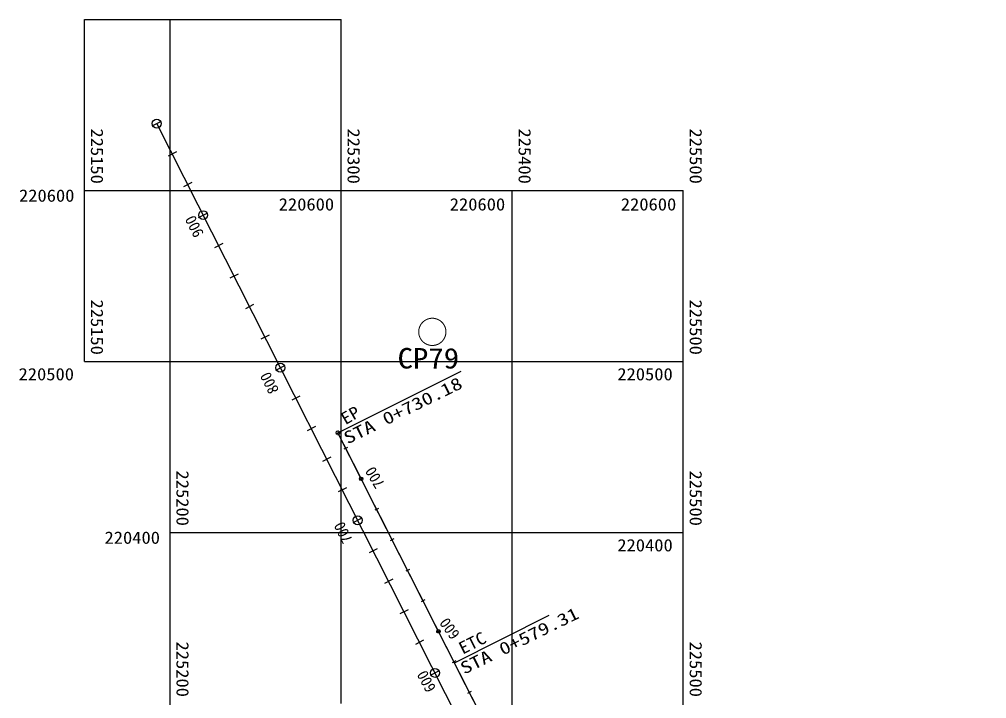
# Model space of a CAD drawing. Extents: x 229178 to 230988, y 219845 to 221404.
# Drawn here: x 229178 to 229743, y 221007 to 221404 of the extents above; entities that cross this region are included whole.
import ezdxf
from ezdxf.enums import TextEntityAlignment as Align

# ---------------------------------------------------------------- set-up
doc = ezdxf.new("R2010")
doc.units = 0
doc.header["$LTSCALE"] = 127
doc.header["$MEASUREMENT"] = 0
doc.layers.get('0').update_dxf_attribs({"linetype": 'CONTINUOUS'})
for name, color, linetype in [('CA-ALGN-CNTL', 2, 'CONTINUOUS'), ('CA-ALGN-IPLN', 1, 'CONTINUOUS'), ('CA-ALGN-IPSM', 2, 'CONTINUOUS'), ('CA-ALGN-STSM', 2, 'CONTINUOUS'), ('CA-ALGN-SUBL', 1, 'CONTINUOUS'), ('CA-ALGN-SUBT', 2, 'CONTINUOUS'), ('CA-ALGN-TEXT', 3, 'CONTINUOUS'), ('CV-GRID-LINE', 1, 'CONTINUOUS'), ('CV-GRID-TEXT', 4, 'CONTINUOUS'), ('CV-SURV-SYMB', 3, 'CONTINUOUS'), ('CV-SURV-TEXT', 3, 'CONTINUOUS')]:
    doc.layers.add(name, color=color, linetype=linetype)
doc.styles.add('GHS', font='DotumChe.ttf')
doc.styles.add('GTXT', font='DotumChe.ttf')

# ---------------------------------------------------------------- blocks, each defined once
blk = doc.blocks.new('CVSVCPM')
at = {"const_width": 0.15}
blk.add_lwpolyline([(0, 2, -1), (0, -2, -1), (0, 2)], format="xyb", dxfattribs=at)
at = {"style": 'GTXT', "flags": 1}
blk.add_attdef('NO', text='', height=2.5, dxfattribs=at).set_placement((0, 4.76), align=Align.MIDDLE)
blk = doc.blocks.new('CASTAMM')
blk.add_line((0, -1.5), (0, 1.5))
blk.add_circle((0, 0), 1.3)
at = {"style": 'GTXT', "flags": 1}
for tag, p in [('STA_DST', (0, -3.62)), ('XSEC_DAT', (0, -6.85))]:
    blk.add_attdef(tag, text='', height=2.5, dxfattribs=at).set_placement(p, align=Align.MIDDLE)
blk = doc.blocks.new('CASTAMS')
blk.add_line((0, -1.5), (0, 1.5))
at = {"style": 'GTXT', "flags": 1}
for tag, p in [('STA_DST', (0, -3.62)), ('XSEC_DAT', (0, -6.85))]:
    blk.add_attdef(tag, text='', height=2.5, dxfattribs=at).set_placement(p, align=Align.MIDDLE)
blk = doc.blocks.new('CAIPMRK')
at = {"const_width": 0.1}
blk.add_lwpolyline([(-2, 0, -1), (2, 0, -1)], format="xyb", close=True, dxfattribs=at)
blk.add_circle((0, 0), 1.5)

msp = doc.modelspace()

# ---------------------------------------------------------------- linework, layer by layer
at = {"layer": 'CA-ALGN-CNTL', "const_width": 0.1}
msp.add_lwpolyline([(229429.51, 221004.3), (229425.89, 221011.43), (229420.47, 221022.14), (229411.44, 221039.98), (229402.41, 221057.83), (229393.37, 221075.67), (229384.34, 221093.51), (229381.85, 221098.42), (229381.4, 221099.31), (229375.3, 221111.36), (229368.53, 221124.74), (229367.4, 221126.97), (229367.17, 221127.42), (229366.27, 221129.2), (229364.46, 221132.77), (229362.66, 221136.34), (229359.95, 221141.69), (229359.72, 221142.14), (229358.91, 221143.74), (229357.24, 221147.04), (229354.16, 221153.11), (229353.4, 221154.63), (229349.33, 221162.66), (229348.2, 221164.89), (229342.33, 221176.49), (229339.17, 221182.73), (229337.63, 221185.76), (229334.88, 221191.21), (229330.14, 221200.57), (229328.51, 221203.79), (229323.68, 221213.33), (229321.1, 221218.42), (229312.07, 221236.26), (229303.03, 221254.11), (229294, 221271.95), (229284.97, 221289.79), (229279.09, 221301.39), (229275.93, 221307.64), (229266.9, 221325.48), (229257.86, 221343.32)], dxfattribs=at)
at = {"layer": 'CA-ALGN-CNTL'}
msp.add_lwpolyline([(229442.91, 221006.28), (229440.63, 221010.73), (229438.36, 221015.18), (229436.09, 221019.64), (229433.83, 221024.1), (229431.88, 221027.94), (229431.57, 221028.56), (229429.31, 221033.02), (229427.05, 221037.48), (229424.8, 221041.94), (229422.54, 221046.4), (229420.28, 221050.86), (229418.02, 221055.32), (229415.76, 221059.78), (229413.5, 221064.24), (229411.25, 221068.7), (229408.99, 221073.16), (229406.73, 221077.63), (229404.47, 221082.09), (229402.21, 221086.55), (229399.95, 221091.01), (229397.69, 221095.47), (229395.44, 221099.93), (229393.18, 221104.39), (229390.92, 221108.85), (229388.66, 221113.31), (229386.4, 221117.77), (229384.14, 221122.23), (229381.89, 221126.7), (229379.63, 221131.16), (229377.37, 221135.62), (229375.11, 221140.08), (229372.85, 221144.54), (229370.59, 221149), (229368.33, 221153.46), (229366.08, 221157.92), (229363.82, 221162.38), (229363.74, 221162.54)], dxfattribs=at)
msp.add_lwpolyline([(229442.91, 221006.28), (229440.63, 221010.73), (229438.36, 221015.18), (229436.09, 221019.64), (229433.83, 221024.1), (229431.88, 221027.94), (229431.57, 221028.56), (229429.31, 221033.02), (229427.05, 221037.48), (229424.8, 221041.94), (229422.54, 221046.4), (229420.28, 221050.86), (229418.02, 221055.32), (229415.76, 221059.78), (229413.5, 221064.24), (229411.25, 221068.7), (229408.99, 221073.16), (229406.73, 221077.63), (229404.47, 221082.09), (229402.21, 221086.55), (229399.95, 221091.01), (229397.69, 221095.47), (229395.44, 221099.93), (229393.18, 221104.39), (229390.92, 221108.85), (229388.66, 221113.31), (229386.4, 221117.77), (229384.14, 221122.23), (229381.89, 221126.7), (229379.63, 221131.16), (229377.37, 221135.62), (229375.11, 221140.08), (229372.85, 221144.54), (229370.59, 221149), (229368.33, 221153.46), (229366.08, 221157.92), (229363.82, 221162.38), (229363.74, 221162.54)], dxfattribs=at)
at = {"layer": 'CA-ALGN-IPLN'}
for p, q in [((229742.98, 220385.13), (229257.86, 221343.32)), ((229522.25, 220849.46), (229363.74, 221162.54))]:
    msp.add_line(p, q, dxfattribs=at)
at = {"layer": 'CA-ALGN-SUBL'}
for p, q in [((229363.74, 221162.54), (229435.79, 221198.6)), ((229431.88, 221027.94), (229487.2, 221055.94))]:
    msp.add_line(p, q, dxfattribs=at)
at = {"layer": 'CV-GRID-LINE'}
for p, q in [((229215.65, 221204.26), (229215.65, 221404.26)), ((229215.65, 221404.26), (229365.65, 221404.26)), ((229265.65, 219854.26), (229265.65, 221404.26)), ((229365.65, 221004.26), (229365.65, 221404.26)), ((229215.65, 221304.26), (229565.65, 221304.26)), ((229465.65, 220904.26), (229465.65, 221304.26)), ((229565.65, 220904.26), (229565.65, 221304.26)), ((229215.65, 221204.26), (229565.65, 221204.26)), ((229265.65, 221104.26), (229565.65, 221104.26))]:
    msp.add_line(p, q, dxfattribs=at)

# ---------------------------------------------------------------- block references
at = {"layer": 'CA-ALGN-IPSM', "xscale": 0.6999999999999281, "yscale": 0.6999999999999886, "rotation": 0.7570996811222191}
msp.add_blockref('CAIPMRK', (229363.74, 221162.54), dxfattribs=at)
at = {"layer": 'CA-ALGN-STSM'}
for p, xscale, yscale, rotation in [((229257.86, 221343.32), 2, 2, 296.8519075503692), ((229284.97, 221289.79), 2, 2, 296.8520863037273), ((229330.13, 221200.57), 2, 2, 296.8536333586894), ((229363.74, 221162.54), 0.8, 0.8, 296.8521631418079), ((229377.37, 221135.62), 0.8, 0.8, 296.8521631360565), ((229375.3, 221111.36), 2, 2, 296.8520863038741), ((229422.54, 221046.4), 0.8, 0.8, 296.8516656711471), ((229420.47, 221022.14), 2, 2, 296.8521631400866)]:
    msp.add_blockref('CASTAMM', p, dxfattribs=dict(at, xscale=xscale, yscale=yscale, rotation=rotation))
for p, xscale, yscale, zscale, rotation in [((229266.9, 221325.48), 1.800000000000496, 1.799999999988358, 1.8, 116.8519075508942), ((229275.93, 221307.64), 1.799999999987886, 1.799999999988358, 1.8, 116.8521631413605), ((229294, 221271.95), 1.800000000013526, 1.799999999988358, 1.8, 116.8521631388706), ((229303.03, 221254.11), 1.799999999987886, 1.799999999988358, 1.8, 116.8521631413605), ((229312.07, 221236.26), 1.800000000013526, 1.799999999988358, 1.8, 116.8521631388706), ((229321.1, 221218.42), 1.800000000013526, 1.799999999988358, 1.8, 116.8521631388706), ((229339.17, 221182.73), 1.80000000000017, 1.799999999988358, 1.8, 116.8519075488228), ((229348.2, 221164.89), 1.80000000000038, 1.799999999988358, 1.8, 116.8521631380441), ((229368.33, 221153.46), 0.8, 0.8, 0.8, 116.8521631420697), ((229357.24, 221147.04), 1.799999999987886, 1.799999999988358, 1.8, 116.8521631413605), ((229366.27, 221129.2), 1.799999999987886, 1.799999999988358, 1.8, 116.8521631413605), ((229386.4, 221117.77), 0.8, 0.8, 0.8, 116.8521631360814), ((229395.44, 221099.93), 0.8, 0.8, 0.8, 116.8521631360814), ((229384.34, 221093.51), 1.800000000001032, 1.799999999988358, 1.8, 116.852163142187), ((229404.47, 221082.09), 0.8, 0.8, 0.8, 116.8520337449937), ((229393.37, 221075.67), 1.80000000000038, 1.799999999988358, 1.8, 116.8521631380441), ((229413.5, 221064.24), 0.8, 0.8, 0.8, 116.8521631405633), ((229402.41, 221057.83), 1.800000000000706, 1.799999999988358, 1.8, 116.8521631401155), ((229411.44, 221039.98), 1.800000000000822, 1.799999999988358, 1.8, 116.8519075529657), ((229431.57, 221028.56), 0.8, 0.8, 0.8, 116.8521631435387), ((229431.57, 221028.56), 0.8, 0.8, 0.8, 116.8521631435387), ((229440.63, 221010.73), 0.8, 0.8, 0.8, 117.1039212866012)]:
    msp.add_blockref('CASTAMS', p, dxfattribs=dict(at, xscale=xscale, yscale=yscale, zscale=zscale, rotation=rotation))
at = {"layer": 'CV-SURV-SYMB', "xscale": 3.981049539986998, "yscale": 3.981049539986998, "zscale": 4.423388377792435}
msp.add_blockref('CVSVCPM', (229418.94, 221221.53), dxfattribs=at)

# ---------------------------------------------------------------- texts
at = {"layer": 'CA-ALGN-SUBT', "style": 'GHS'}
for s, rotation, width, p, p2 in [('STA 0+730.18', 26.1816, 1.283447, (229369.4, 221155.67), (229437.25, 221189.02)), ('EP', 30.1495, 1.100098, (229368.18, 221166.98), (229377.52, 221172.4)), ('STA 0+579.31', 26.1816, 1.283447, (229437.55, 221021.06), (229505.39, 221054.42)), ('ETC', 26.8521, 1.100098, (229436.74, 221032.82), (229451.19, 221040.13))]:
    msp.add_text(s, height=7.2, rotation=rotation, dxfattribs=dict(at, width=width)).set_placement(p, p2, align=Align.FIT)
at = {"layer": 'CA-ALGN-TEXT', "style": 'GHS'}
for s, rotation, p in [('900', 116.7006, (229285.58, 221278.89)), ('800', 116.7006, (229329.47, 221187.34)), ('700', 121.0728, (229391.42, 221132.5)), ('700', 116.7006, (229372.61, 221099.8)), ('600', 125.9956, (229435.41, 221044.72)), ('600', 117.9587, (229421.32, 221012.99))]:
    msp.add_text(s, height=6.6, rotation=rotation, dxfattribs=at).set_placement(p)
at = {"layer": 'CV-GRID-TEXT', "style": 'GHS', "width": 1.100098}
for s, p, p2 in [('225150', (229219.39, 221340.47), (229219.39, 221308.07)), ('225300', (229369.39, 221340.47), (229369.39, 221308.07)), ('225400', (229469.39, 221340.47), (229469.39, 221308.07)), ('225500', (229569.39, 221340.47), (229569.39, 221308.07)), ('225150', (229219.39, 221240.47), (229219.39, 221208.07)), ('225500', (229569.39, 221240.47), (229569.39, 221208.07)), ('225200', (229269.39, 221140.47), (229269.39, 221108.07)), ('225500', (229569.39, 221140.47), (229569.39, 221108.07)), ('225200', (229269.39, 221040.47), (229269.39, 221008.07)), ('225500', (229569.39, 221040.47), (229569.39, 221008.07))]:
    msp.add_text(s, height=7.2, rotation=270, dxfattribs=at).set_placement(p, p2, align=Align.FIT)
for s, p, p2 in [('220600', (229177.34, 221297.62), (229209.74, 221297.62)), ('220600', (229329.14, 221292.49), (229361.54, 221292.49)), ('220600', (229429.14, 221292.49), (229461.54, 221292.49)), ('220600', (229529.14, 221292.49), (229561.54, 221292.49)), ('220500', (229177.08, 221193.19), (229209.48, 221193.19)), ('220500', (229527.08, 221193.19), (229559.48, 221193.19)), ('220400', (229227.34, 221097.62), (229259.74, 221097.62)), ('220400', (229527.08, 221093.19), (229559.48, 221093.19))]:
    msp.add_text(s, height=7.2, dxfattribs=at).set_placement(p, p2, align=Align.FIT)
at = {"layer": 'CV-SURV-TEXT', "style": 'GHS', "width": 1.100098}
msp.add_text('CP79', height=12, dxfattribs=at).set_placement((229398.61, 221200.11), (229434.61, 221200.11), align=Align.FIT)

doc.saveas('drawing.dxf')
